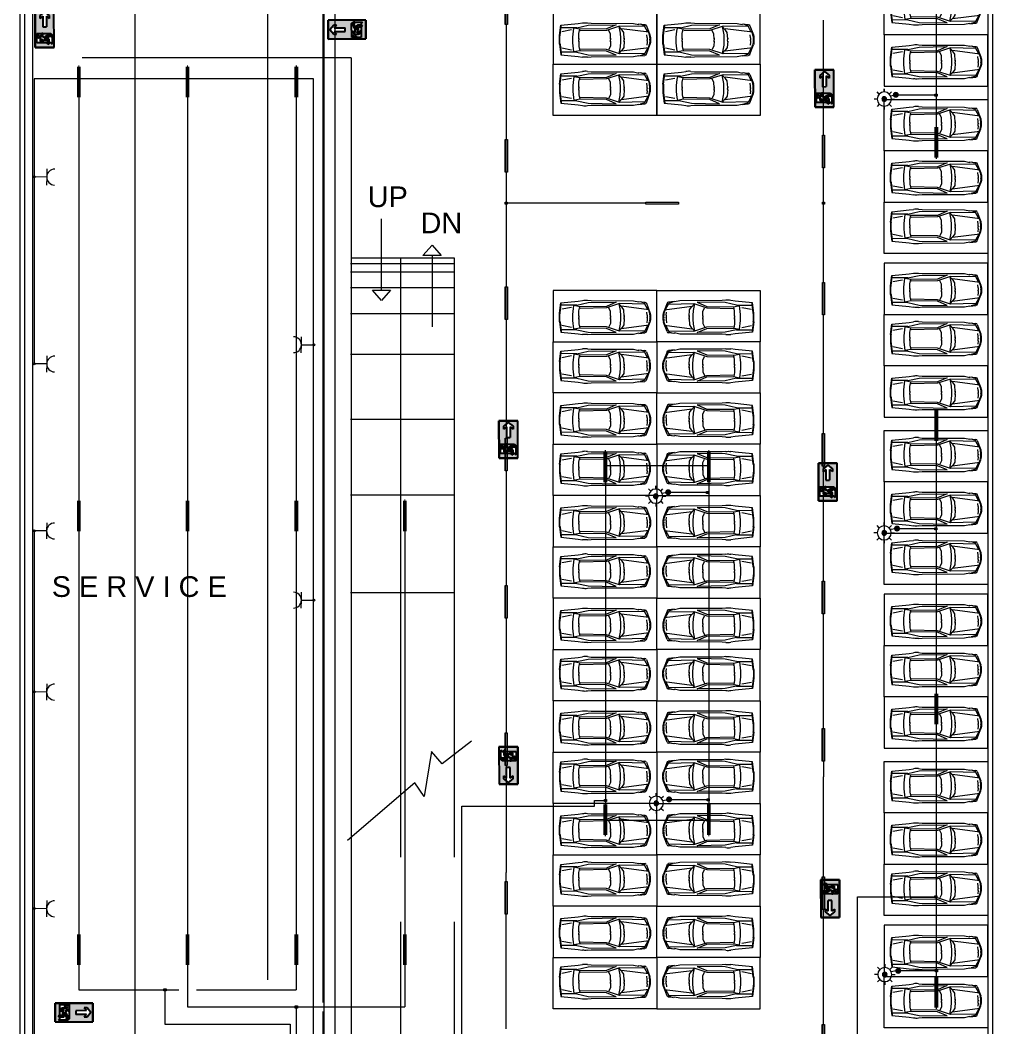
# Model space of a CAD drawing. Extents: x -17539 to 1421, y -3169 to 802964.
# Drawn here: x 50.13 to 97.83, y 82.66 to 131.36 of the extents above; entities that cross this region are included whole.
import ezdxf
from ezdxf.enums import TextEntityAlignment as Align

# ---------------------------------------------------------------- set-up
doc = ezdxf.new("R2010")
doc.units = 0
doc.header["$LTSCALE"] = 25
doc.header["$MEASUREMENT"] = 0
doc.linetypes.add('DASHED2', pattern=[0.375, 0.25, -0.125])
doc.layers.get('0').update_dxf_attribs({"lineweight": 9})
for name, color, linetype, lineweight in [('black marble', 251, 'Continuous', 5), ('Iluminação', 10, 'Continuous', 9), ('Quadros', 50, 'Continuous', 9), ('www.cadblocksfree.com', 7, 'Continuous', 9)]:
    doc.layers.add(name, color=color, linetype=linetype, lineweight=lineweight)
doc.layers.add('Simbologia de Emergência', color=6, linetype='Continuous')
doc.layers.add('Tomadas', color=3, linetype='Continuous', lineweight=9, true_color=0x00f500)
doc.styles.add('ROMANS', font='arial.ttf')
pattern_1 = [(45, (0, 12.16083), (-0.08838835, 0.08838835), [])]

# ---------------------------------------------------------------- blocks, each defined once
blk = doc.blocks.new('CAR')
at = {"layer": 'black marble'}
for p, q in [((1117, 1975), (862, 1922)), ((3170, 1983), (1117, 1975)), ((3348, 2000), (3170, 1983)), ((3795, 1965), (3583, 1995)), ((4634, 1882), (3795, 1965)), ((500, 1857), (323, 1414)), ((403, 1549), (351, 1378)), ((375, 1544), (1696, 1717)), ((432, 1553), (581, 1846)), ((857, 1946), (571, 1917)), ((578, 1819), (1791, 1841)), ((618, 1881), (798, 1931)), ((862, 1922), (857, 1946)), ((1568, 1222), (1589, 1536)), ((1589, 1536), (1668, 1654)), ((1668, 1654), (1834, 1825)), ((1791, 1841), (2424, 1633)), ((3317, 1887), (1965, 1906)), ((1965, 1906), (2427, 1705)), ((2237, 1459), (2318, 1634)), ((2424, 1633), (3692, 1609)), ((2427, 1705), (3722, 1691)), ((3854, 1766), (3317, 1887)), ((3722, 1691), (3998, 1746)), ((3760, 1485), (3722, 1691)), ((3764, 1230), (3760, 1485)), ((3854, 1766), (4614, 1768)), ((4123, 1658), (4581, 1571)), ((4669, 1382), (4609, 1880)), ((4695, 1382), (4634, 1882)), ((458, 1281), (479, 1430)), ((458, 1200), (459, 1173)), ((458, 1146), (459, 1173)), ((458, 1065), (479, 915)), ((1568, 1258), (1572, 1173)), ((1568, 1087), (1572, 1173)), ((1568, 1123), (1589, 809)), ((2225, 1226), (2237, 1459)), ((2225, 1254), (2228, 1173)), ((2225, 1091), (2228, 1173)), ((2225, 1119), (2237, 886)), ((3764, 1116), (3760, 860)), ((3764, 1251), (3763, 1173)), ((3764, 1095), (3763, 1173)), ((500, 488), (323, 931)), ((403, 796), (351, 967)), ((375, 801), (1696, 628)), ((432, 792), (581, 499)), ((578, 526), (1791, 504)), ((1589, 809), (1668, 691)), ((1668, 691), (1834, 520)), ((1791, 504), (2424, 712)), ((1965, 439), (2427, 640)), ((2237, 886), (2318, 711)), ((2424, 712), (3692, 737)), ((2427, 640), (3722, 655)), ((3854, 580), (3317, 458)), ((3760, 860), (3722, 655)), ((3722, 655), (3998, 600)), ((3854, 580), (4614, 577)), ((4123, 688), (4581, 774)), ((4669, 963), (4609, 465)), ((4695, 963), (4634, 463)), ((857, 399), (571, 428)), ((618, 465), (798, 415)), ((862, 423), (857, 399)), ((1117, 370), (862, 423)), ((3170, 363), (1117, 370)), ((3317, 458), (1965, 439)), ((3348, 345), (3170, 363)), ((3795, 380), (3583, 350)), ((4634, 463), (3795, 380))]:
    blk.add_line(p, q, dxfattribs=at)
blk.add_lwpolyline([(0, 2480), (5000, 2480), (5000, 0), (0, 0)], close=True, dxfattribs=at)
for centre, radius, start, end in [((3445, 1017), 988, 81.9284, 95.6257), ((580, 1835), 82.3, 95.8102, 164.6615), ((633, 1828), 54.9, 105.4862, 160.7894), ((3915, 1234), 2164, 164.1346, 181.618), ((1207, 1172), 2850, 0.003, 11.6055), ((958, 1240), 658, 164.6615, 185.8865), ((958, 1105), 658, 174.1135, 195.3385), ((995, 1240), 658, 167.9052, 185.8865), ((995, 1105), 658, 174.1135, 192.0948), ((1115, 1240), 658, 176.4735, 183.5265), ((1115, 1105), 658, 176.4735, 183.5265), ((3915, 1112), 2164, 178.382, 195.8654), ((1207, 1173), 2850, 348.3945, 359.997), ((3030, 1240), 1646, 357.6489, 4.9408), ((3030, 1105), 1646, 355.0592, 2.3511), ((3055, 1240), 1646, 357.6489, 4.9408), ((3055, 1105), 1646, 355.0592, 2.3511), ((580, 510), 82.3, 195.3385, 264.1898), ((633, 517), 54.9, 199.2106, 254.5138), ((3445, 1328), 988, 264.3743, 278.0716)]:
    blk.add_arc(centre, radius, start, end, dxfattribs=at)
blk = doc.blocks.new('Tomada')
for p, q in [((0, 0), (-0.975, 0)), ((0, 0.632), (0, 0)), ((0, 0), (0, -0.632))]:
    blk.add_line(p, q)
blk.add_arc((0.622, 0), 0.622, 90, 270)
blk = doc.blocks.new('emergencia seta')
at = {"layer": 'Simbologia de Emergência'}
h = blk.add_hatch(color=98, dxfattribs=at)
h.paths.add_polyline_path([(1.001, 0.298), (0.094, 0.296), (-0.813, 0.294), (-0.811, -0.613), (1.003, -0.609)])
h.paths.add_polyline_path([(-0.131, -0.455), (-0.195, -0.52), (-0.649, -0.521), (-0.585, -0.456), (-0.585, -0.371), (-0.643, -0.371), (-0.595, -0.289), (-0.585, -0.289), (-0.587, 0.224), (-0.133, 0.225)], flags=16)
h.paths.add_polyline_path([(-0.372, -0.172, 0.038289), (-0.372, -0.171)], flags=0)
h.paths.add_polyline_path([(0.186, -0.248), (0.185, -0.067), (0.706, -0.066), (0.597, 0.07), (0.733, 0.07), (0.915, -0.156), (0.734, -0.383), (0.598, -0.383), (0.706, -0.247)], flags=16)
h.paths.add_polyline_path([(-0.349, 0.142, -1), (-0.221, 0.142, -1)], flags=0)
h.paths.add_polyline_path([(-0.188, -0.455), (-0.261, -0.455), (-0.291, -0.52), (-0.218, -0.52)], flags=16)
h.paths.add_polyline_path([(-0.3, -0.17, -0.215507), (-0.301, -0.11), (-0.263, -0.02), (-0.204, -0.069), (-0.132, -0.069), (-0.132, -0.021), (-0.187, -0.021), (-0.277, 0.054, 0.148058), (-0.294, 0.059), (-0.473, 0.059, 0.263654), (-0.498, 0.044), (-0.553, -0.048, 1), (-0.512, -0.072), (-0.462, 0.011), (-0.399, 0.011), (-0.454, -0.127, 0.095479), (-0.459, -0.154), (-0.459, -0.293), (-0.592, -0.294), (-0.635, -0.366), (-0.409, -0.366, 0.414214), (-0.386, -0.343), (-0.387, -0.173, -0.740976), (-0.372, -0.172), (-0.241, -0.446), (-0.169, -0.446)], flags=0)
for p, q in [((-0.813, 0.294), (1.001, 0.298)), ((-0.811, -0.613), (-0.813, 0.294)), ((1.001, 0.298), (1.003, -0.609)), ((1.001, 0.298), (1.001, 0.298)), ((1.001, 0.298), (1.003, -0.609)), ((1.001, 0.298), (1.001, 0.298))]:
    blk.add_line(p, q, dxfattribs=at)
at = {"layer": 'Simbologia de Emergência', "color": 7, "linetype": 'ByBlock', "lineweight": -2, "true_color": 0xffffff}
for p, q in [((1.001, 0.298), (-0.813, 0.294)), ((-0.813, 0.294), (-0.811, -0.613)), ((-0.587, 0.224), (-0.133, 0.225)), ((-0.587, 0.224), (-0.133, 0.225)), ((-0.587, 0.224), (-0.133, 0.225)), ((-0.585, -0.289), (-0.587, 0.224)), ((-0.585, -0.289), (-0.587, 0.224)), ((-0.585, -0.289), (-0.587, 0.224)), ((-0.498, 0.044), (-0.553, -0.048)), ((-0.498, 0.044), (-0.553, -0.048)), ((-0.498, 0.044), (-0.553, -0.048)), ((-0.512, -0.072), (-0.462, 0.011)), ((-0.512, -0.072), (-0.462, 0.011)), ((-0.512, -0.072), (-0.462, 0.011)), ((-0.294, 0.059), (-0.473, 0.059)), ((-0.294, 0.059), (-0.473, 0.059)), ((-0.294, 0.059), (-0.473, 0.059)), ((-0.462, 0.011), (-0.399, 0.011)), ((-0.462, 0.011), (-0.399, 0.011)), ((-0.462, 0.011), (-0.399, 0.011)), ((-0.399, 0.011), (-0.454, -0.127)), ((-0.399, 0.011), (-0.454, -0.127)), ((-0.399, 0.011), (-0.454, -0.127)), ((-0.349, 0.142), (-0.349, 0.142)), ((-0.277, 0.054), (-0.187, -0.021)), ((-0.277, 0.054), (-0.187, -0.021)), ((-0.187, -0.021), (-0.277, 0.054)), ((-0.133, 0.225), (-0.131, -0.455)), ((0.706, -0.066), (0.597, 0.07)), ((0.733, 0.07), (0.597, 0.07)), ((0.915, -0.156), (0.733, 0.07)), ((1.003, -0.609), (1.001, 0.298)), ((1.003, -0.609), (1.001, 0.298)), ((-0.585, -0.456), (-0.649, -0.521)), ((-0.585, -0.456), (-0.649, -0.521)), ((-0.649, -0.521), (-0.585, -0.456)), ((-0.595, -0.289), (-0.643, -0.371)), ((-0.595, -0.289), (-0.643, -0.371)), ((-0.643, -0.371), (-0.595, -0.289)), ((-0.585, -0.371), (-0.643, -0.371)), ((-0.585, -0.371), (-0.643, -0.371)), ((-0.585, -0.371), (-0.643, -0.371)), ((-0.592, -0.294), (-0.635, -0.366)), ((-0.592, -0.294), (-0.635, -0.366)), ((-0.592, -0.294), (-0.635, -0.366)), ((-0.409, -0.366), (-0.635, -0.366)), ((-0.409, -0.366), (-0.635, -0.366)), ((-0.635, -0.366), (-0.409, -0.366)), ((-0.585, -0.289), (-0.595, -0.289)), ((-0.585, -0.289), (-0.595, -0.289)), ((-0.595, -0.289), (-0.585, -0.289)), ((-0.459, -0.293), (-0.592, -0.294)), ((-0.459, -0.293), (-0.592, -0.294)), ((-0.459, -0.293), (-0.592, -0.294)), ((-0.585, -0.456), (-0.585, -0.371)), ((-0.585, -0.456), (-0.585, -0.371)), ((-0.585, -0.456), (-0.585, -0.371)), ((-0.459, -0.154), (-0.459, -0.293)), ((-0.459, -0.154), (-0.459, -0.293)), ((-0.459, -0.154), (-0.459, -0.293)), ((-0.387, -0.173), (-0.386, -0.343)), ((-0.387, -0.173), (-0.386, -0.343)), ((-0.386, -0.343), (-0.387, -0.173)), ((-0.372, -0.171), (-0.372, -0.172)), ((-0.372, -0.172), (-0.241, -0.446)), ((-0.372, -0.172), (-0.241, -0.446)), ((-0.372, -0.172), (-0.372, -0.172)), ((-0.372, -0.172), (-0.241, -0.446)), ((-0.263, -0.02), (-0.301, -0.11)), ((-0.263, -0.02), (-0.301, -0.11)), ((-0.301, -0.11), (-0.263, -0.02)), ((-0.3, -0.17), (-0.169, -0.446)), ((-0.3, -0.17), (-0.169, -0.446)), ((-0.169, -0.446), (-0.3, -0.17)), ((-0.291, -0.52), (-0.261, -0.455)), ((-0.291, -0.52), (-0.261, -0.455)), ((-0.261, -0.455), (-0.291, -0.52)), ((-0.263, -0.02), (-0.204, -0.069)), ((-0.263, -0.02), (-0.204, -0.069)), ((-0.263, -0.02), (-0.204, -0.069)), ((-0.263, -0.02), (-0.263, -0.02)), ((-0.188, -0.455), (-0.261, -0.455)), ((-0.188, -0.455), (-0.261, -0.455)), ((-0.188, -0.455), (-0.261, -0.455)), ((-0.169, -0.446), (-0.241, -0.446)), ((-0.169, -0.446), (-0.241, -0.446)), ((-0.241, -0.446), (-0.169, -0.446)), ((-0.218, -0.52), (-0.188, -0.455)), ((-0.218, -0.52), (-0.188, -0.455)), ((-0.218, -0.52), (-0.188, -0.455)), ((-0.204, -0.069), (-0.132, -0.069)), ((-0.204, -0.069), (-0.132, -0.069)), ((-0.204, -0.069), (-0.132, -0.069)), ((-0.131, -0.455), (-0.195, -0.52)), ((-0.131, -0.455), (-0.195, -0.52)), ((-0.131, -0.455), (-0.195, -0.52)), ((-0.188, -0.455), (-0.188, -0.455)), ((-0.187, -0.021), (-0.132, -0.021)), ((-0.187, -0.021), (-0.132, -0.021)), ((-0.132, -0.021), (-0.187, -0.021)), ((-0.132, -0.069), (-0.132, -0.021)), ((-0.131, -0.455), (-0.131, -0.455)), ((0.706, -0.066), (0.185, -0.067)), ((0.185, -0.067), (0.186, -0.248)), ((0.706, -0.247), (0.186, -0.248)), ((0.706, -0.247), (0.598, -0.383)), ((0.734, -0.383), (0.598, -0.383)), ((0.915, -0.156), (0.734, -0.383)), ((-0.811, -0.613), (1.003, -0.609)), ((-0.195, -0.52), (-0.649, -0.521)), ((-0.291, -0.52), (-0.218, -0.52))]:
    blk.add_line(p, q, dxfattribs=at)
blk.add_circle((-0.285, 0.142), 0.0645, dxfattribs=at)
blk.add_circle((-0.285, 0.142), 0.0645, dxfattribs=at)
for centre, radius, start, end in [((-0.473, 0.029), 0.0296, 90.1318, 149.2124), ((-0.473, 0.029), 0.0296, 90.1318, 149.2123), ((-0.473, 0.029), 0.0296, 90.1318, 149.2123), ((-0.285, 0.142), 0.0645, 0.1318, 180.1318), ((-0.285, 0.142), 0.0645, 180.1318, 0.1318), ((-0.294, 0.03), 0.0296, 56.444, 90.1318), ((-0.294, 0.03), 0.0296, 56.4442, 90.1318), ((-0.294, 0.03), 0.0296, 56.4442, 90.1318), ((-0.532, -0.06), 0.024, 149.2124, 329.2124), ((-0.532, -0.06), 0.024, 149.2123, 329.2123), ((-0.532, -0.06), 0.024, 149.2123, 329.2123), ((-0.387, -0.154), 0.0726, 158.3161, 180.1318), ((-0.387, -0.154), 0.0726, 158.3158, 180.1318), ((-0.387, -0.154), 0.0726, 158.3158, 180.1318), ((-0.409, -0.343), 0.0227, 270.1318, 0.1318), ((-0.409, -0.343), 0.0227, 270.1318, 0.1318), ((-0.409, -0.343), 0.0227, 270.1318, 0.1318), ((-0.379, -0.174), 0.00779, 21.0343, 167.1846), ((-0.379, -0.174), 0.00779, 21.0343, 167.1846), ((-0.379, -0.174), 0.00779, 21.0343, 167.1846), ((-0.379, -0.174), 0.00779, 21.0343, 29.8052), ((-0.234, -0.138), 0.0726, 156.7728, 205.4198), ((-0.234, -0.138), 0.0726, 156.7731, 205.4198), ((-0.234, -0.138), 0.0726, 156.7731, 205.4198)]:
    blk.add_arc(centre, radius, start, end, dxfattribs=at)
blk = doc.blocks.new('Caixa de Derivação')
at = {"layer": 'Iluminação'}
h = blk.add_hatch(color=256, dxfattribs=at)
h.dxf.hatch_style = 1
h.paths.add_polyline_path([(0.052, 0.051), (-0.048, 0.051), (-0.048, -0.049), (0.052, -0.049)])
blk.add_lwpolyline([(-0.048, 0.051), (0.052, 0.051), (0.052, -0.049), (-0.048, -0.049)], close=True, dxfattribs=at)
blk = doc.blocks.new('Luminárias 3')
at = {"layer": 'Iluminação'}
blk.add_line((0.029, 0.024), (1.552, 0.024), dxfattribs=at)
blk.add_lwpolyline([(0, 0.105), (1.575, 0.105), (1.575, 0), (0, 0)], close=True, dxfattribs=at)
blk = doc.blocks.new('Luminária 4')
at = {"layer": 'Iluminação', "lineweight": 40}
for p, q in [((0.733, 0.043), (-0.734, 0.043)), ((-0.734, 0.043), (-0.734, 0)), ((-0.734, 0), (0.733, 0)), ((0.733, 0), (0.733, 0.043))]:
    blk.add_line(p, q, dxfattribs=at)
at = {"layer": 'Iluminação', "lineweight": 30}
blk.add_line((-0.667, 0.008), (0.679, 0.008), dxfattribs=at)
blk = doc.blocks.new('sensor movimento')
for p, q in [((0.001, 0.48), (0.001, 0.697)), ((-0.48, 0.001), (-0.697, 0.001)), ((-0.697, 0.001), (-0.697, 0.001)), ((-0.338, 0.34), (-0.491, 0.494)), ((0.338, 0.34), (0.491, 0.494)), ((0.48, 0.001), (0.697, 0.001)), ((0.697, 0.001), (0.697, 0.002)), ((-0.336, -0.342), (-0.488, -0.497)), ((0.001, -0.48), (0.001, -0.697)), ((0.001, -0.697), (0.001, -0.507)), ((0.337, -0.341), (0.491, -0.494))]:
    blk.add_line(p, q)
for radius in [0.48, 0.159]:
    blk.add_circle((0, 0), radius)

msp = doc.modelspace()

# ---------------------------------------------------------------- hatches: boundary and pattern name
at = {"layer": 'Iluminação'}
h = msp.add_hatch(color=256, dxfattribs=at)
h.dxf.hatch_style = 1
h.paths.add_polyline_path([(92.018, 127.549, -1), (91.791, 127.549, -1)])
h = msp.add_hatch(color=256, dxfattribs=at)
h.dxf.hatch_style = 1
h.paths.add_polyline_path([(92.463, 127.609, 1), (92.463, 127.901, 1)])
h = msp.add_hatch(color=256, dxfattribs=at)
h.dxf.hatch_style = 1
h.paths.add_polyline_path([(81.458, 108.402, 1), (81.458, 108.693, 1)])
h = msp.add_hatch(color=256, dxfattribs=at)
h.dxf.hatch_style = 1
h.paths.add_polyline_path([(80.971, 108.355, -1), (80.744, 108.355, -1)])
h = msp.add_hatch(color=256, dxfattribs=at)
h.dxf.hatch_style = 1
h.paths.add_polyline_path([(92.017, 106.581, -1), (91.789, 106.581, -1)])
h = msp.add_hatch(color=256, dxfattribs=at)
h.dxf.hatch_style = 1
h.paths.add_polyline_path([(92.521, 106.646, 1), (92.52, 106.938, 1)])
h = msp.add_hatch(color=256, dxfattribs=at)
h.dxf.hatch_style = 1
h.paths.add_polyline_path([(80.998, 93.509, -1), (80.771, 93.509, -1)])
h = msp.add_hatch(color=256, dxfattribs=at)
h.dxf.hatch_style = 1
h.paths.add_polyline_path([(81.503, 93.554, 1), (81.503, 93.846, 1)])
h = msp.add_hatch(color=256, dxfattribs=at)
h.dxf.hatch_style = 1
h.paths.add_polyline_path([(92.045, 85.233, -1), (91.817, 85.233, -1)])
h = msp.add_hatch(color=256, dxfattribs=at)
h.dxf.hatch_style = 1
h.paths.add_polyline_path([(92.578, 85.266, 1), (92.577, 85.557, 1)])
at = {"layer": 'Tomadas'}
h = msp.add_hatch(color=256, dxfattribs=at)
h.dxf.hatch_style = 1
h.paths.add_polyline_path([(186.976, 185.834, 0.540943), (186.911, 185.791, 0.540943), (186.976, 185.749)])
h.paths.add_polyline_path([(187.004, 185.791), (186.976, 185.791), (186.976, 185.749, 0.295829)])
h.paths.add_polyline_path([(186.976, 185.834), (186.976, 185.791), (187.004, 185.791, 0.299986)])
h.paths.add_polyline_path([(194.623, 193.028, 0.050121), (194.622, 193.037), (194.531, 193.037, 0.050121), (194.53, 193.028, 1)])
h.paths.add_polyline_path([(194.531, 193.037), (194.622, 193.037, 0.817365)])
h.paths.add_polyline_path([(203.136, 193.028, 1), (203.229, 193.028, 1)])
h.paths.add_polyline_path([(210.011, 193.028), (209.965, 193.028), (209.964, 192.981, 0.416452)])
h.paths.add_polyline_path([(209.918, 193.028, 0.411979), (209.964, 192.981), (209.965, 193.028), (210.011, 193.028, 1)])
h.paths.add_polyline_path([(219.092, 193.028), (219.046, 193.028), (219.045, 192.981, 0.416452)])
h.paths.add_polyline_path([(219.046, 193.028), (218.999, 193.028, 0.411979), (219.045, 192.981)])
h.paths.add_polyline_path([(218.999, 193.028), (219.092, 193.028, 1)])
h.paths.add_polyline_path([(215.472, 176.263, 0.414214), (215.426, 176.216), (215.472, 176.216)])
h.paths.add_polyline_path([(215.472, 176.263), (215.472, 176.216), (215.519, 176.216, 0.414214)])
h.paths.add_polyline_path([(215.519, 176.216), (215.472, 176.216), (215.426, 176.216, 1)])
h.paths.add_polyline_path([(201.791, 176.216), (201.698, 176.216, 1)])
h.paths.add_polyline_path([(201.745, 176.263, 0.414214), (201.698, 176.216), (201.745, 176.216)])
h.paths.add_polyline_path([(201.745, 176.263), (201.745, 176.216), (201.791, 176.216, 0.414214)])
h.paths.add_polyline_path([(99.283, 174.644), (106.858, 174.644), (106.858, 173.959), (99.283, 173.959)], flags=25)
h.paths.add_polyline_path([(68.493, 82.636), (76.068, 82.636), (76.068, 81.951), (68.493, 81.951)], flags=25)
h.paths.add_polyline_path([(187.029, 180.1), (189.317, 180.1), (189.317, 179.393), (187.029, 179.393)], flags=9)
h.paths.add_polyline_path([(60.944, 78.966), (63.148, 78.966), (63.148, 78.259), (60.944, 78.259)], flags=9)
h.paths.add_polyline_path([(96.545, 182.517), (98.369, 182.517), (98.369, 181.81), (96.545, 181.81)], flags=9)
h.paths.add_polyline_path([(99.283, 174.644), (106.858, 174.644), (106.858, 173.959), (99.283, 173.959)], flags=25)
h.paths.add_polyline_path([(68.493, 82.636), (76.068, 82.636), (76.068, 81.951), (68.493, 81.951)], flags=25)
h.paths.add_polyline_path([(51.327, 103.152), (51.327, 104.819), (63.232, 104.819), (63.232, 103.152)], flags=9)
h.paths.add_polyline_path([(58.945, 136.43), (58.945, 138.037), (59.695, 138.037), (59.695, 136.43)], flags=9)
h.paths.add_polyline_path([(61.347, 136.43), (61.347, 138.037), (62.097, 138.037), (62.097, 136.43)], flags=9)
h.paths.add_polyline_path([(66.6, 121.993), (66.6, 123.659), (68.981, 123.659), (68.981, 121.993)], flags=9)
h.paths.add_polyline_path([(69.153, 120.731), (69.153, 122.398), (71.486, 122.398), (71.486, 120.731)], flags=9)
h.paths.add_polyline_path([(106.918, 186.31), (106.918, 187.977), (118.822, 187.977), (118.822, 186.31)], flags=9)
h.paths.add_polyline_path([(141.49, 174.823), (143.156, 174.823), (143.156, 172.49), (141.49, 172.49)], flags=9)
h.paths.add_polyline_path([(141.49, 177.683), (143.156, 177.683), (143.156, 175.302), (141.49, 175.302)], flags=9)
h.paths.add_polyline_path([(158.25, 185.042), (159.857, 185.042), (159.857, 184.292), (158.25, 184.292)], flags=25)
h.paths.add_polyline_path([(158.25, 182.64), (159.857, 182.64), (159.857, 181.89), (158.25, 181.89)], flags=25)
h.paths.add_polyline_path([(158.25, 185.042), (159.857, 185.042), (159.857, 184.292), (158.25, 184.292)], flags=25)
h.paths.add_polyline_path([(158.25, 182.64), (159.857, 182.64), (159.857, 181.89), (158.25, 181.89)], flags=25)
h.paths.add_polyline_path([(196.245, 169.596), (196.245, 171.263), (198.578, 171.263), (198.578, 169.596)], flags=9)
h.paths.add_polyline_path([(196.418, 172.553), (196.418, 174.219), (198.799, 174.219), (198.799, 172.553)], flags=9)
h.paths.add_polyline_path([(221.091, 155.729), (221.091, 157.396), (232.996, 157.396), (232.996, 155.729)], flags=9)
h.paths.add_polyline_path([(203.63, 179.976), (203.63, 181.643), (220.344, 181.643), (220.344, 179.976)], flags=9)
h = msp.add_hatch(color=256, dxfattribs=at)
h.dxf.hatch_style = 1
h.paths.add_polyline_path([(50.812, 106.728), (50.812, 106.681), (50.859, 106.681, 0.416452)])
h.paths.add_polyline_path([(50.812, 106.728, 0.414214), (50.765, 106.681, 0.996189), (50.859, 106.681), (50.812, 106.681)])
h.paths.add_polyline_path([(50.812, 114.797, 0.41586), (50.765, 114.75, 0.41586), (50.812, 114.704)])
h.paths.add_polyline_path([(50.858, 114.75), (50.814, 114.75), (50.812, 114.75), (50.812, 114.704, 0.41046)])
h.paths.add_polyline_path([(50.812, 114.797), (50.812, 114.75), (50.858, 114.75, 0.414681)])
h.paths.add_polyline_path([(50.812, 123.833, 0.399684), (50.768, 123.786, 0.399684), (50.812, 123.739)])
h.paths.add_polyline_path([(50.861, 123.786), (50.812, 123.786), (50.812, 123.739, 0.426636)])
h.paths.add_polyline_path([(50.812, 123.833), (50.812, 123.786), (50.861, 123.786, 0.431157)])
h.paths.add_polyline_path([(64.376, 115.669, 0.528923), (64.312, 115.712), (64.312, 115.625, 0.528923)])
h.paths.add_polyline_path([(64.312, 115.669), (64.282, 115.669, 0.310202), (64.312, 115.625)])
h.paths.add_polyline_path([(64.312, 115.712, 0.306021), (64.282, 115.669), (64.312, 115.669)])
h.paths.add_polyline_path([(64.376, 103.323, 0.528923), (64.312, 103.367), (64.312, 103.28, 0.528923)])
h.paths.add_polyline_path([(64.312, 103.367, 0.306021), (64.282, 103.323), (64.312, 103.323)])
h = msp.add_hatch(dxfattribs=at)
h.set_pattern_fill('ANSI31', color=256)
h.set_pattern_definition(pattern_1)
h.paths.add_polyline_path([(50.812, 106.728, 0.414214), (50.765, 106.681, 0.996189), (50.859, 106.681), (50.812, 106.681)])
h = msp.add_hatch(dxfattribs=at)
h.set_pattern_fill('ANSI31', color=256)
h.set_pattern_definition(pattern_1)
h.paths.add_polyline_path([(50.812, 106.728), (50.812, 106.681), (50.859, 106.681, 0.416452)])
h = msp.add_hatch(color=256, dxfattribs=at)
h.dxf.hatch_style = 1
h.paths.add_polyline_path([(64.312, 103.323), (64.282, 103.323, 0.310202), (64.312, 103.28)])

# ---------------------------------------------------------------- linework, layer by layer
at = {"layer": 'Iluminação'}
for p, q in [((50.731, 147.883), (50.731, 80.155)), ((94.425, 126.183), (94.425, 138.426)), ((64.772, 134.723), (64.772, 83.89)), ((62.112, 84.974), (62.112, 131.764)), ((73.631, 131.148), (73.631, 125.591)), ((88.962, 125.807), (88.962, 131.364)), ((52.972, 127.64), (52.972, 108.137)), ((58.222, 127.64), (58.222, 108.137)), ((63.482, 127.64), (63.482, 108.137)), ((92.453, 127.741), (92.213, 127.696)), ((94.406, 127.741), (92.453, 127.741)), ((94.406, 127.741), (94.414, 127.741)), ((94.414, 127.741), (94.425, 127.741)), ((88.962, 118.689), (88.962, 124.232)), ((73.631, 124.016), (73.631, 118.473)), ((80.38, 122.52), (73.631, 122.52)), ((73.631, 116.898), (73.631, 111.163)), ((88.962, 111.378), (88.962, 117.114)), ((94.425, 98.803), (94.425, 111.036)), ((78.446, 109.836), (83.418, 109.836)), ((88.962, 104.246), (88.962, 109.803)), ((73.631, 109.588), (73.631, 104.031)), ((78.425, 109.04), (78.425, 93.447)), ((83.425, 109.04), (83.425, 93.447)), ((81.414, 108.535), (81.175, 108.49)), ((83.368, 108.535), (81.414, 108.535)), ((83.368, 108.535), (83.425, 108.535)), ((52.972, 106.67), (52.972, 87.167)), ((58.222, 106.67), (58.222, 87.167)), ((63.482, 106.67), (63.482, 87.167)), ((68.732, 106.67), (68.732, 87.167)), ((92.448, 106.784), (92.209, 106.738)), ((94.402, 106.784), (92.448, 106.784)), ((94.402, 106.784), (94.409, 106.784)), ((94.409, 106.784), (94.425, 106.784)), ((73.631, 102.456), (73.631, 96.913)), ((88.962, 97.128), (88.962, 102.671)), ((94.425, 85.103), (94.425, 97.336)), ((88.962, 95.553), (88.962, 94.789)), ((73.631, 95.338), (73.631, 90.163)), ((88.962, 89.949), (88.962, 94.789)), ((77.892, 93.378), (77.892, 93.646)), ((77.892, 93.646), (78.425, 93.646)), ((81.442, 93.676), (81.203, 93.631)), ((83.396, 93.676), (81.442, 93.676)), ((83.396, 93.676), (83.425, 93.676)), ((71.487, 81.375), (71.487, 93.378)), ((71.487, 93.378), (73.181, 93.378)), ((73.181, 93.378), (74.412, 93.378)), ((74.412, 93.378), (77.892, 93.378)), ((78.427, 92.699), (83.447, 92.699)), ((73.631, 89.734), (73.631, 90.163)), ((90.609, 74.256), (90.609, 88.989)), ((90.609, 88.989), (94.425, 88.989)), ((88.962, 82.817), (88.962, 88.374)), ((73.631, 82.602), (73.631, 88.159)), ((52.972, 85.7), (52.972, 84.49)), ((58.222, 85.7), (58.222, 83.665)), ((63.482, 85.7), (63.482, 84.49)), ((68.732, 85.7), (68.732, 83.665)), ((92.482, 85.415), (92.242, 85.37)), ((94.425, 85.415), (92.482, 85.415)), ((52.972, 84.49), (57.803, 84.49)), ((57.133, 84.49), (57.133, 82.827)), ((58.66, 84.49), (63.482, 84.49)), ((58.222, 83.665), (68.732, 83.665)), ((63.482, 83.665), (63.482, 77.988)), ((64.772, 83.44), (64.772, 77.988)), ((57.133, 82.827), (63.183, 82.827)), ((63.183, 82.827), (63.183, 77.988))]:
    msp.add_line(p, q, dxfattribs=at)
at = {"layer": 'Quadros'}
msp.add_line((55.678, 179.672), (55.678, 80.854), dxfattribs=at)
at = {"layer": 'Tomadas'}
for p, q in [((65.363, 77.988), (65.363, 135.552)), ((64.826, 77.988), (64.826, 135.249)), ((64.312, 128.534), (50.812, 128.534)), ((50.812, 128.534), (50.812, 114.797)), ((64.312, 77.988), (64.312, 128.534)), ((50.814, 114.75), (50.812, 114.75)), ((50.814, 114.75), (50.812, 114.75)), ((50.833, 80.566), (50.833, 106.736))]:
    msp.add_line(p, q, dxfattribs=at)
for centre in [(50.814, 123.786), (64.329, 115.669), (50.812, 114.75), (50.812, 114.75), (50.812, 106.681), (64.329, 103.323), (50.812, 98.893), (50.812, 88.422)]:
    msp.add_circle(centre, 0.0466, dxfattribs=at)
at = {"layer": 'www.cadblocksfree.com'}
for p, q in [((50.133, 49.853), (50.133, 193.853)), ((50.363, 50.083), (50.363, 193.623)), ((96.903, 147.083), (96.903, 50.083)), ((66.133, 129.539), (53.133, 129.539)), ((66.133, 129.539), (66.133, 109.853)), ((67.598, 118.308), (67.598, 121.755)), ((69.602, 119.989), (70.044, 120.487)), ((70.044, 120.487), (70.479, 119.989)), ((71.133, 119.853), (66.133, 119.853)), ((68.543, 93.922), (68.543, 119.853)), ((70.479, 119.989), (69.602, 119.989)), ((70.044, 119.989), (70.044, 116.542)), ((71.133, 95.853), (71.133, 119.853)), ((71.133, 119.585), (66.105, 119.585)), ((71.133, 119.175), (66.105, 119.175)), ((71.133, 118.429), (66.105, 118.429)), ((67.162, 118.308), (68.04, 118.308)), ((67.598, 117.811), (67.162, 118.308)), ((68.04, 118.308), (67.598, 117.811)), ((71.133, 117.162), (66.105, 117.162)), ((71.133, 115.204), (66.105, 115.204)), ((71.133, 112.056), (66.105, 112.056)), ((66.133, 109.853), (66.133, 75.953)), ((71.133, 108.409), (66.105, 108.409)), ((71.133, 103.687), (66.105, 103.687)), ((71.959, 96.508), (70.532, 95.41)), ((70.024, 96.019), (69.669, 93.837)), ((70.532, 95.41), (70.024, 96.019)), ((69.212, 94.497), (65.962, 91.706)), ((69.669, 93.837), (69.212, 94.497))]:
    msp.add_line(p, q, dxfattribs=at)
at = {"layer": 'www.cadblocksfree.com', "linetype": 'DASHED2'}
for p, q in [((71.133, 81.536), (71.133, 95.853)), ((68.543, 81.536), (68.543, 93.922))]:
    msp.add_line(p, q, dxfattribs=at)
at = {"layer": 'www.cadblocksfree.com'}
msp.add_lwpolyline([(237.133, 146.853), (97.133, 146.853), (97.133, 49.853), (50.133, 49.853), (50.133, 193.853), (237.133, 193.853)], close=True, dxfattribs=at)

# ---------------------------------------------------------------- block references
at = {"layer": 'Iluminação'}
for name, p, rotation in [('Luminárias 3', (73.58, 132.723), 270), ('Luminária 4', (52.993, 128.373), 90), ('Luminária 4', (58.243, 128.373), 90), ('Luminária 4', (63.503, 128.373), 90), ('Luminária 4', (94.403, 125.45), 270), ('Luminárias 3', (88.914, 125.807), 270), ('Luminárias 3', (73.58, 125.591), 270), ('Luminárias 3', (73.58, 118.473), 270), ('Luminárias 3', (88.914, 118.689), 270), ('Luminária 4', (94.403, 111.77), 270), ('Luminárias 3', (73.576, 111.163), 270), ('Luminárias 3', (88.91, 111.378), 270), ('Luminária 4', (78.404, 109.773), 270.0000006403301), ('Luminária 4', (83.404, 109.773), 270.0000006403301), ('Luminária 4', (52.993, 107.403), 90), ('Luminária 4', (58.243, 107.403), 90), ('Luminária 4', (63.503, 107.403), 90), ('Luminária 4', (68.753, 107.403), 90), ('Luminárias 3', (88.91, 104.246), 270), ('Luminárias 3', (73.576, 104.031), 270), ('Luminária 4', (94.403, 98.07), 270), ('Luminárias 3', (88.91, 97.128), 270), ('Luminárias 3', (73.576, 96.913), 270), ('Luminária 4', (78.404, 92.713), 270.0000006403301), ('Luminária 4', (83.404, 92.713), 270.0000006403301), ('Luminárias 3', (73.578, 89.734), 270), ('Luminárias 3', (88.91, 89.949), 270), ('Luminária 4', (52.993, 86.433), 90), ('Luminária 4', (58.243, 86.433), 90), ('Luminária 4', (63.503, 86.433), 90), ('Luminária 4', (68.753, 86.433), 90), ('Luminária 4', (94.403, 84.37), 270), ('Luminárias 3', (88.91, 82.817), 270)]:
    msp.add_blockref(name, p, dxfattribs=dict(at, rotation=rotation))
at = {"layer": 'Iluminação', "xscale": -0.7125210958801527, "yscale": 0.7125210958801527, "zscale": 0.7125210958801527, "rotation": 180}
for p in [(91.905, 127.549), (80.857, 108.355), (91.903, 106.581), (80.884, 93.509), (91.931, 85.233)]:
    msp.add_blockref('sensor movimento', p, dxfattribs=at)
at = {"layer": 'Iluminação'}
for name, p in [('Caixa de Derivação', (94.405, 127.738)), ('Caixa de Derivação', (73.631, 122.52)), ('Luminárias 3', (80.38, 122.467)), ('Caixa de Derivação', (88.962, 122.52)), ('Caixa de Derivação', (83.366, 108.531)), ('Caixa de Derivação', (94.4, 106.78)), ('Caixa de Derivação', (78.432, 93.645)), ('Caixa de Derivação', (83.394, 93.673)), ('Caixa de Derivação', (94.4, 88.988)), ('Caixa de Derivação', (94.423, 85.412)), ('Caixa de Derivação', (57.133, 84.49)), ('Caixa de Derivação', (63.482, 83.665))]:
    msp.add_blockref(name, p, dxfattribs=at)
at = {"layer": 'Simbologia de Emergência'}
for p, rotation in [((51.157, 130.851), 90), ((66.026, 130.749), 180), ((88.854, 127.963), 90), ((73.576, 111.001), 90), ((89.017, 108.942), 90), ((73.893, 95.431), 270), ((89.441, 88.997), 270)]:
    msp.add_blockref('emergencia seta', p, dxfattribs=dict(at, rotation=rotation))
msp.add_blockref('emergencia seta', (52.638, 83.554), dxfattribs=at)
at = {"layer": 'Tomadas', "xscale": 0.6170314054757464, "yscale": 0.6170314054757464, "zscale": 0.6170314054757464}
for p, rotation in [((51.416, 123.781), 359.5624521940539), ((51.416, 123.781), 359.5624521940539), ((51.416, 123.781), 359.5624521940539), ((51.416, 123.781), 359.5624521940539), ((51.416, 123.781), 359.5624521940539), ((51.416, 123.781), 359.5624521940539), ((51.416, 123.781), 359.5624521940539), ((51.416, 123.781), 359.5624521940539), ((63.728, 115.673), 179.562452194054), ((63.728, 115.673), 179.562452194054), ((63.728, 115.673), 179.562452194054), ((63.728, 115.673), 179.562452194054), ((63.728, 115.673), 179.562452194054), ((63.728, 115.673), 179.562452194054), ((63.728, 115.673), 179.562452194054), ((63.728, 115.673), 179.562452194054), ((51.416, 114.746), 359.5624521940539), ((51.416, 114.746), 359.5624521940539), ((51.416, 114.746), 359.5624521940539), ((51.416, 114.746), 359.5624521940539), ((51.416, 114.746), 359.5624521940539), ((51.416, 114.746), 359.5624521940539), ((51.416, 114.746), 359.5624521940539), ((51.416, 114.746), 359.5624521940539), ((51.413, 106.677), 359.5624521940539), ((51.413, 106.677), 359.5624521940539), ((51.413, 106.677), 359.5624521940539), ((51.413, 106.677), 359.5624521940539), ((51.413, 106.677), 359.5624521940539), ((51.413, 106.677), 359.5624521940539), ((51.413, 106.677), 359.5624521940539), ((51.413, 106.677), 359.5624521940539), ((63.728, 103.328), 179.562452194054), ((63.728, 103.328), 179.562452194054), ((63.728, 103.328), 179.562452194054), ((63.728, 103.328), 179.562452194054), ((63.728, 103.328), 179.562452194054), ((63.728, 103.328), 179.562452194054), ((63.728, 103.328), 179.562452194054), ((63.728, 103.328), 179.562452194054), ((51.413, 98.889), 359.5624521940539), ((51.413, 98.889), 359.5624521940539), ((51.413, 98.889), 359.5624521940539), ((51.413, 98.889), 359.5624521940539), ((51.413, 98.889), 359.5624521940539), ((51.413, 98.889), 359.5624521940539), ((51.413, 98.889), 359.5624521940539), ((51.413, 98.889), 359.5624521940539), ((51.413, 88.417), 359.5624521940539), ((51.413, 88.417), 359.5624521940539), ((51.413, 88.417), 359.5624521940539), ((51.413, 88.417), 359.5624521940539), ((51.413, 88.417), 359.5624521940539), ((51.413, 88.417), 359.5624521940539), ((51.413, 88.417), 359.5624521940539), ((51.413, 88.417), 359.5624521940539)]:
    msp.add_blockref('Tomada', p, dxfattribs=dict(at, rotation=rotation))
at = {"layer": 'www.cadblocksfree.com', "yscale": 0.001, "zscale": 0.001}
for p, xscale, rotation in [((96.903, 133.137), 0.001, 180), ((80.903, 129.232), -0.001, 6.403302688e-07), ((85.903, 129.232), -0.001, 6.403302688e-07), ((80.903, 129.232), 0.001, 179.9999993596697), ((85.903, 129.232), 0.001, 179.9999993596697), ((96.903, 127.53), 0.001, 180), ((96.903, 122.569), 0.001, 180), ((80.903, 115.823), -0.001, 1.2806603777e-06), ((80.903, 115.823), 0.001, 2.5746609471e-06), ((96.903, 117.137), 0.001, 180), ((80.903, 115.823), 0.001, 180.0000012806603), ((80.903, 115.823), -0.001, 180), ((80.903, 110.863), -0.001, 359.9999999999998), ((80.903, 110.863), 0.001, 1.2806603408e-06), ((96.903, 111.53), 0.001, 180), ((80.903, 110.863), 0.001, 180.0000012806603), ((80.903, 110.863), -0.001, 180), ((80.903, 105.903), -0.001, 359.9999999999998), ((80.903, 105.903), 0.001, 1.2806603408e-06), ((96.903, 106.569), 0.001, 180), ((80.903, 105.903), 0.001, 179.9999999999998), ((80.903, 105.903), -0.001, 180.0000012806603), ((80.903, 100.943), -0.001, 359.9999999999998), ((80.903, 100.943), 0.001, 1.2806603408e-06), ((80.903, 100.943), 0.001, 179.9999999999998), ((80.903, 100.943), -0.001, 180.0000012806603), ((96.903, 101.137), 0.001, 180), ((80.903, 95.982), -0.001, 1.2806603777e-06), ((80.903, 95.982), 0.001, 180.0000012806603), ((80.903, 95.982), -0.001, 180), ((96.903, 95.53), 0.001, 180), ((80.903, 91.022), -0.001, 1.2806603777e-06), ((80.903, 91.022), 0.001, 180.0000012806603), ((80.903, 91.022), -0.001, 180), ((96.903, 90.569), 0.001, 180), ((80.903, 86.062), -0.001, 359.9999999999998), ((80.903, 86.062), 0.001, 1.2806603408e-06), ((80.903, 86.062), 0.001, 180.0000012806603), ((80.903, 86.062), -0.001, 180), ((96.903, 85.137), 0.001, 180)]:
    msp.add_blockref('CAR', p, dxfattribs=dict(at, xscale=xscale, rotation=rotation))
for p, xscale in [((96.903, 128.177), -0.001), ((96.903, 122.569), -0.001), ((96.903, 117.137), -0.001), ((96.903, 112.177), -0.001), ((96.903, 106.569), -0.001), ((96.903, 101.137), -0.001), ((80.903, 95.982), 0.001), ((96.903, 96.177), -0.001), ((80.903, 91.022), 0.001), ((96.903, 90.569), -0.001), ((96.903, 85.137), -0.001)]:
    msp.add_blockref('CAR', p, dxfattribs=dict(at, xscale=xscale))

# ---------------------------------------------------------------- texts
at = {"layer": 'www.cadblocksfree.com', "style": 'ROMANS'}
for s, p in [('UP', (66.933, 123.326)), ('DN', (69.486, 122.064)), ('S E R V I C E', (51.661, 104.486))]:
    msp.add_text(s, height=1, dxfattribs=at).set_placement(p, align=Align.TOP_LEFT)

doc.saveas('drawing.dxf')
